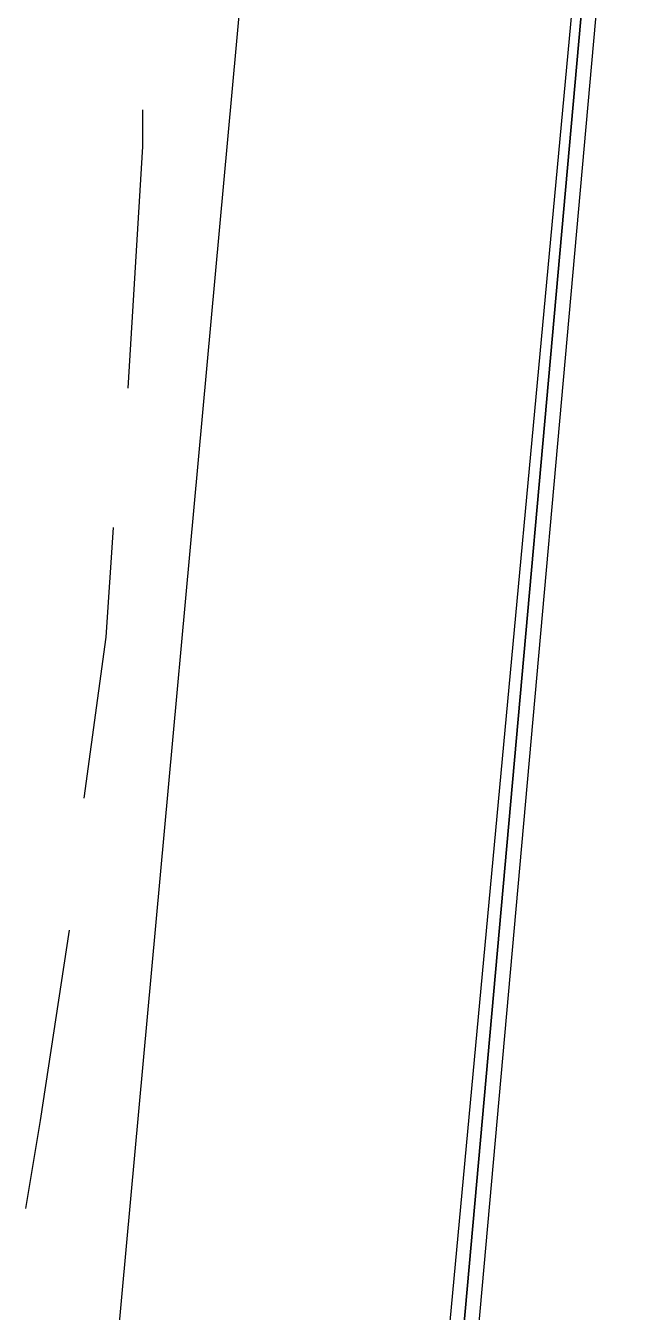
# Model space of a CAD drawing. Header units: feet. Extents: x -84 to 198, y -22 to 181.
# Drawn here: x 122.84 to 123.947, y 43.042 to 45.384 of the extents above; entities that cross this region are included whole.
import ezdxf

# ---------------------------------------------------------------- set-up
doc = ezdxf.new("R2010")
doc.units = ezdxf.units.FT
doc.layers.add('A-LINEA', color=7, linetype='CONTINUOUS')

msp = doc.modelspace()

# ---------------------------------------------------------------- linework, layer by layer
at = {"layer": 'A-LINEA'}
msp.add_line((123.2933, 46.1111), (123, 42.9111), dxfattribs=at)
msp.add_line((123.2933, 46.1111), (123, 42.9111), dxfattribs=at)
for points in [[(123.92, 46.1778), (123.92, 46.1644), (123.6133, 42.7378), (123.6, 42.7378), (123.5867, 42.7378), (123.9067, 46.1778), (123.92, 46.1778)], [(123.92, 46.1778), (123.92, 46.1644), (123.6133, 42.7378), (123.6, 42.7378), (123.5867, 42.7378), (123.9067, 46.1778), (123.92, 46.1778)], [(123.9467, 46.1644), (123.64, 42.7378), (123.6133, 42.7378), (123.92, 46.1644), (123.9333, 46.1778), (123.9467, 46.1778), (123.9467, 46.1644)], [(123.9467, 46.1644), (123.64, 42.7378), (123.6133, 42.7378), (123.92, 46.1644), (123.9333, 46.1778), (123.9467, 46.1778), (123.9467, 46.1644)], [(123.0267, 44.7244), (123.0533, 45.1644), (123.0533, 45.2311)], [(123.0267, 44.7244), (123.0533, 45.1644), (123.0533, 45.2311)], [(122.9467, 43.9778), (122.9867, 44.2711), (123, 44.4711)], [(122.9467, 43.9778), (122.9867, 44.2711), (123, 44.4711)], [(122.84, 43.2311), (122.8667, 43.3911), (122.92, 43.7378)], [(122.84, 43.2311), (122.8667, 43.3911), (122.92, 43.7378)]]:
    msp.add_lwpolyline(points, dxfattribs=at)

doc.saveas('drawing.dxf')
